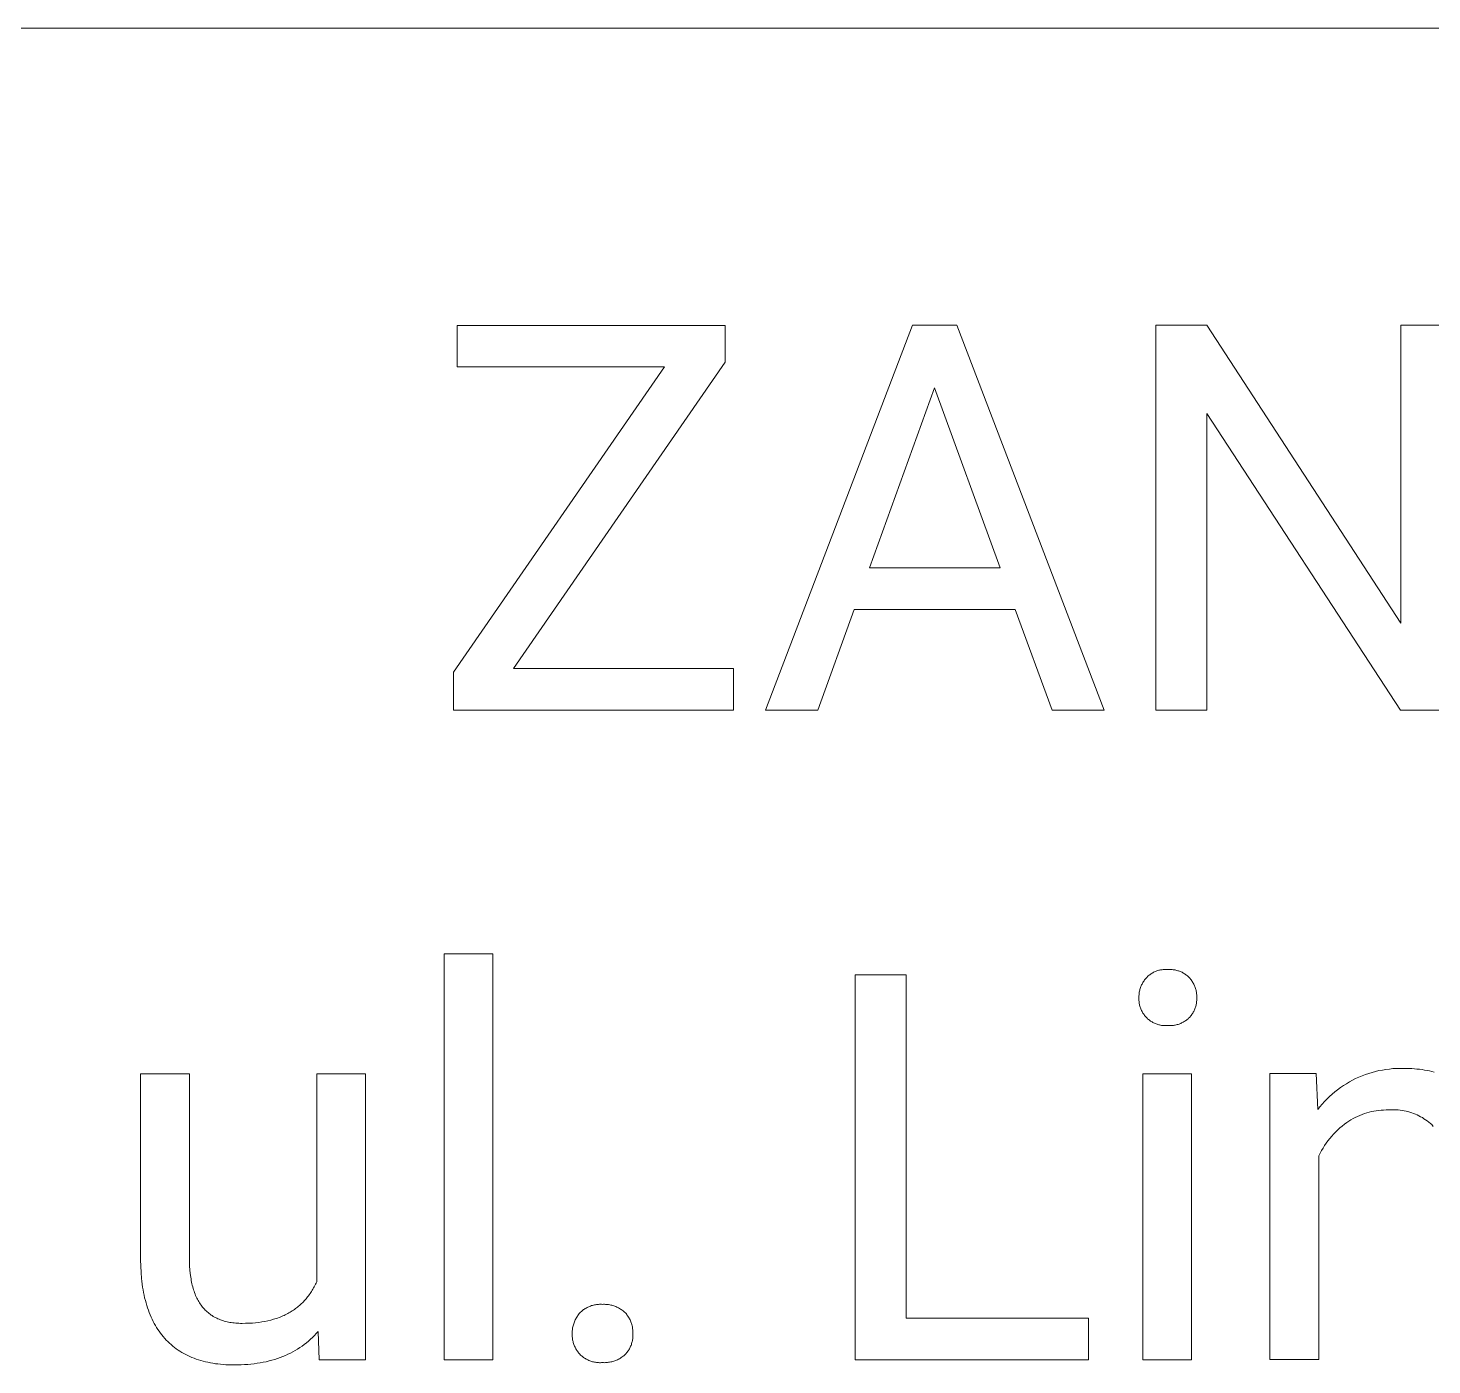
# Model space of a CAD drawing. Header units: millimetres. Extents: x 0 to 4468, y 0 to 3122.
# Drawn here: x 3046 to 3200.5, y 352.5 to 499.5 of the extents above; entities that cross this region are included whole.
import ezdxf

# ---------------------------------------------------------------- set-up
doc = ezdxf.new("R2010")
doc.units = ezdxf.units.MM
doc.header["$MEASUREMENT"] = 0
doc.layers.add('Domyślny', color=7, linetype='Continuous', true_color=0x000000)

msp = doc.modelspace()

# ---------------------------------------------------------------- linework, layer by layer
at = {"layer": 'Domyślny', "color": 18, "lineweight": 15, "true_color": 0x000000}
for p, q in [((4464.07, 499.5), (2779.7, 499.5)), ((3093.21, 462.26), (3093.21, 466.82)), ((3093.21, 466.82), (3122.7, 466.82)), ((3122.7, 466.82), (3122.7, 462.76)), ((3127.15, 424.51), (3143.31, 466.83)), ((3143.31, 466.83), (3148.19, 466.83)), ((3148.19, 466.83), (3164.38, 424.51)), ((3170.07, 424.51), (3170.07, 466.83)), ((3170.07, 466.83), (3175.68, 466.83)), ((3175.68, 466.83), (3197.05, 434.08)), ((3197.05, 434.08), (3197.05, 466.83)), ((3197.05, 466.83), (3202.6, 466.83)), ((3092.84, 428.7), (3116.02, 462.26)), ((3116.02, 462.26), (3093.21, 462.26)), ((3122.7, 462.76), (3099.43, 429.07)), ((3145.75, 459.94), (3138.58, 440.15)), ((3152.96, 440.15), (3145.75, 459.94)), ((3196.99, 424.51), (3175.68, 457.11)), ((3175.68, 457.11), (3175.68, 424.51)), ((3138.58, 440.15), (3152.96, 440.15)), ((3136.89, 435.58), (3132.91, 424.51)), ((3154.62, 435.58), (3136.89, 435.58)), ((3158.66, 424.51), (3154.62, 435.58)), ((3092.84, 424.51), (3092.84, 428.7)), ((3099.43, 429.07), (3123.64, 429.07)), ((3123.64, 429.07), (3123.64, 424.51)), ((3123.64, 424.51), (3092.84, 424.51)), ((3132.91, 424.51), (3127.15, 424.51)), ((3164.38, 424.51), (3158.66, 424.51)), ((3175.68, 424.51), (3170.07, 424.51)), ((3202.6, 424.51), (3196.99, 424.51)), ((3091.78, 353.09), (3091.78, 397.73)), ((3091.78, 397.73), (3097.16, 397.73)), ((3097.16, 397.73), (3097.16, 353.09)), ((3137.01, 353.09), (3137.01, 395.41)), ((3137.01, 395.41), (3142.62, 395.41)), ((3142.62, 395.41), (3142.62, 357.66)), ((3169.25, 395.29), (3169.33, 395.35)), ((3169.33, 395.35), (3169.41, 395.42)), ((3169.41, 395.42), (3169.49, 395.47)), ((3169.49, 395.47), (3169.58, 395.53)), ((3169.58, 395.53), (3169.66, 395.58)), ((3169.66, 395.58), (3169.75, 395.63)), ((3169.75, 395.63), (3169.84, 395.68)), ((3169.84, 395.68), (3169.93, 395.72)), ((3169.93, 395.72), (3170.02, 395.77)), ((3170.02, 395.77), (3170.11, 395.8)), ((3170.11, 395.8), (3170.2, 395.84)), ((3170.2, 395.84), (3170.3, 395.87)), ((3170.3, 395.87), (3170.4, 395.9)), ((3170.4, 395.9), (3170.49, 395.92)), ((3170.49, 395.92), (3170.59, 395.94)), ((3170.59, 395.94), (3170.69, 395.96)), ((3170.69, 395.96), (3170.79, 395.97)), ((3170.79, 395.97), (3170.89, 395.99)), ((3170.89, 395.99), (3170.99, 395.99)), ((3170.99, 395.99), (3171.09, 396)), ((3171.09, 396), (3171.19, 396)), ((3171.19, 396), (3171.29, 395.99)), ((3171.29, 395.99), (3171.39, 395.99)), ((3171.39, 395.99), (3171.49, 395.99)), ((3171.49, 395.99), (3171.59, 396)), ((3171.59, 396), (3171.69, 396)), ((3171.69, 396), (3171.79, 395.99)), ((3171.79, 395.99), (3171.89, 395.98)), ((3171.89, 395.98), (3171.99, 395.97)), ((3171.99, 395.97), (3172.09, 395.96)), ((3172.09, 395.96), (3172.19, 395.94)), ((3172.19, 395.94), (3172.29, 395.92)), ((3172.29, 395.92), (3172.39, 395.89)), ((3172.39, 395.89), (3172.49, 395.86)), ((3172.49, 395.86), (3172.59, 395.83)), ((3172.59, 395.83), (3172.68, 395.8)), ((3172.68, 395.8), (3172.77, 395.76)), ((3172.77, 395.76), (3172.87, 395.72)), ((3172.87, 395.72), (3172.96, 395.68)), ((3172.96, 395.68), (3173.05, 395.63)), ((3173.05, 395.63), (3173.14, 395.58)), ((3173.14, 395.58), (3173.22, 395.53)), ((3173.22, 395.53), (3173.31, 395.47)), ((3173.31, 395.47), (3173.39, 395.41)), ((3173.39, 395.41), (3173.47, 395.35)), ((3173.47, 395.35), (3173.55, 395.29)), ((3168.31, 393.71), (3168.33, 393.81)), ((3168.33, 393.81), (3168.36, 393.91)), ((3168.36, 393.91), (3168.4, 394.01)), ((3168.4, 394.01), (3168.43, 394.11)), ((3168.43, 394.11), (3168.47, 394.21)), ((3168.47, 394.21), (3168.52, 394.3)), ((3168.52, 394.3), (3168.56, 394.39)), ((3168.56, 394.39), (3168.61, 394.49)), ((3168.61, 394.49), (3168.66, 394.58)), ((3168.66, 394.58), (3168.72, 394.67)), ((3168.72, 394.67), (3168.78, 394.75)), ((3168.78, 394.75), (3168.84, 394.84)), ((3168.84, 394.84), (3168.9, 394.92)), ((3168.9, 394.92), (3168.97, 395)), ((3168.97, 395), (3169.04, 395.08)), ((3169.04, 395.08), (3169.11, 395.15)), ((3169.11, 395.15), (3169.18, 395.22)), ((3169.18, 395.22), (3169.25, 395.29)), ((3173.55, 395.29), (3173.62, 395.22)), ((3173.62, 395.22), (3173.7, 395.15)), ((3173.7, 395.15), (3173.77, 395.08)), ((3173.77, 395.08), (3173.84, 395)), ((3173.84, 395), (3173.91, 394.92)), ((3173.91, 394.92), (3173.97, 394.84)), ((3173.97, 394.84), (3174.03, 394.75)), ((3174.03, 394.75), (3174.09, 394.67)), ((3174.09, 394.67), (3174.14, 394.58)), ((3174.14, 394.58), (3174.2, 394.49)), ((3174.2, 394.49), (3174.25, 394.39)), ((3174.25, 394.39), (3174.29, 394.3)), ((3174.29, 394.3), (3174.33, 394.21)), ((3174.33, 394.21), (3174.37, 394.11)), ((3174.37, 394.11), (3174.41, 394.01)), ((3174.41, 394.01), (3174.44, 393.91)), ((3174.44, 393.91), (3174.47, 393.81)), ((3174.47, 393.81), (3174.5, 393.71)), ((3168.22, 393.09), (3168.23, 393.19)), ((3168.22, 392.98), (3168.22, 393.09)), ((3168.22, 392.88), (3168.22, 392.98)), ((3168.22, 392.78), (3168.22, 392.88)), ((3168.22, 392.67), (3168.22, 392.78)), ((3168.22, 392.57), (3168.22, 392.67)), ((3168.23, 392.46), (3168.22, 392.57)), ((3168.23, 393.19), (3168.24, 393.3)), ((3168.25, 392.36), (3168.23, 392.46)), ((3168.24, 393.3), (3168.25, 393.4)), ((3168.25, 393.4), (3168.26, 393.5)), ((3168.26, 392.26), (3168.25, 392.36)), ((3168.26, 393.5), (3168.28, 393.61)), ((3168.28, 392.16), (3168.26, 392.26)), ((3168.28, 393.61), (3168.31, 393.71)), ((3174.5, 393.71), (3174.52, 393.61)), ((3174.52, 393.61), (3174.54, 393.5)), ((3174.55, 392.26), (3174.53, 392.16)), ((3174.54, 393.5), (3174.56, 393.4)), ((3174.56, 392.36), (3174.55, 392.26)), ((3174.56, 393.4), (3174.57, 393.3)), ((3174.57, 392.46), (3174.56, 392.36)), ((3174.57, 393.3), (3174.58, 393.19)), ((3174.58, 392.57), (3174.57, 392.46)), ((3174.58, 393.19), (3174.59, 393.09)), ((3174.59, 392.67), (3174.58, 392.57)), ((3174.59, 393.09), (3174.59, 392.98)), ((3174.59, 392.98), (3174.59, 392.88)), ((3174.59, 392.88), (3174.59, 392.78)), ((3174.59, 392.78), (3174.59, 392.67)), ((3168.3, 392.06), (3168.28, 392.16)), ((3168.33, 391.96), (3168.3, 392.06)), ((3168.36, 391.86), (3168.33, 391.96)), ((3168.39, 391.76), (3168.36, 391.86)), ((3168.43, 391.66), (3168.39, 391.76)), ((3168.47, 391.57), (3168.43, 391.66)), ((3168.51, 391.47), (3168.47, 391.57)), ((3168.56, 391.38), (3168.51, 391.47)), ((3168.61, 391.29), (3168.56, 391.38)), ((3168.66, 391.2), (3168.61, 391.29)), ((3168.72, 391.11), (3168.66, 391.2)), ((3168.78, 391.03), (3168.72, 391.11)), ((3168.84, 390.94), (3168.78, 391.03)), ((3168.9, 390.86), (3168.84, 390.94)), ((3168.97, 390.78), (3168.9, 390.86)), ((3169.04, 390.71), (3168.97, 390.78)), ((3169.11, 390.64), (3169.04, 390.71)), ((3173.77, 390.71), (3173.69, 390.63)), ((3173.84, 390.78), (3173.77, 390.71)), ((3173.91, 390.86), (3173.84, 390.78)), ((3173.97, 390.94), (3173.91, 390.86)), ((3174.03, 391.03), (3173.97, 390.94)), ((3174.09, 391.11), (3174.03, 391.03)), ((3174.15, 391.2), (3174.09, 391.11)), ((3174.2, 391.29), (3174.15, 391.2)), ((3174.25, 391.38), (3174.2, 391.29)), ((3174.3, 391.47), (3174.25, 391.38)), ((3174.34, 391.57), (3174.3, 391.47)), ((3174.38, 391.66), (3174.34, 391.57)), ((3174.41, 391.76), (3174.38, 391.66)), ((3174.45, 391.86), (3174.41, 391.76)), ((3174.48, 391.96), (3174.45, 391.86)), ((3174.5, 392.06), (3174.48, 391.96)), ((3174.53, 392.16), (3174.5, 392.06)), ((3169.18, 390.57), (3169.11, 390.64)), ((3169.26, 390.5), (3169.18, 390.57)), ((3169.33, 390.44), (3169.26, 390.5)), ((3169.41, 390.38), (3169.33, 390.44)), ((3169.5, 390.32), (3169.41, 390.38)), ((3169.58, 390.27), (3169.5, 390.32)), ((3169.67, 390.22), (3169.58, 390.27)), ((3169.75, 390.17), (3169.67, 390.22)), ((3169.84, 390.12), (3169.75, 390.17)), ((3169.93, 390.08), (3169.84, 390.12)), ((3170.02, 390.04), (3169.93, 390.08)), ((3170.12, 390), (3170.02, 390.04)), ((3170.21, 389.97), (3170.12, 390)), ((3170.3, 389.94), (3170.21, 389.97)), ((3170.4, 389.91), (3170.3, 389.94)), ((3170.5, 389.89), (3170.4, 389.91)), ((3170.59, 389.87), (3170.5, 389.89)), ((3170.69, 389.85), (3170.59, 389.87)), ((3170.79, 389.84), (3170.69, 389.85)), ((3170.89, 389.83), (3170.79, 389.84)), ((3170.99, 389.82), (3170.89, 389.83)), ((3171.09, 389.82), (3170.99, 389.82)), ((3171.19, 389.82), (3171.09, 389.82)), ((3171.29, 389.82), (3171.19, 389.82)), ((3171.39, 389.83), (3171.29, 389.82)), ((3171.49, 389.82), (3171.39, 389.83)), ((3171.6, 389.82), (3171.49, 389.82)), ((3171.7, 389.82), (3171.6, 389.82)), ((3171.81, 389.83), (3171.7, 389.82)), ((3171.91, 389.83), (3171.81, 389.83)), ((3172.02, 389.85), (3171.91, 389.83)), ((3172.12, 389.86), (3172.02, 389.85)), ((3172.22, 389.88), (3172.12, 389.86)), ((3172.32, 389.9), (3172.22, 389.88)), ((3172.43, 389.93), (3172.32, 389.9)), ((3172.53, 389.96), (3172.43, 389.93)), ((3172.63, 389.99), (3172.53, 389.96)), ((3172.72, 390.03), (3172.63, 389.99)), ((3172.82, 390.07), (3172.72, 390.03)), ((3172.92, 390.11), (3172.82, 390.07)), ((3173.01, 390.15), (3172.92, 390.11)), ((3173.1, 390.2), (3173.01, 390.15)), ((3173.19, 390.26), (3173.1, 390.2)), ((3173.28, 390.31), (3173.19, 390.26)), ((3173.37, 390.37), (3173.28, 390.31)), ((3173.45, 390.43), (3173.37, 390.37)), ((3173.54, 390.5), (3173.45, 390.43)), ((3173.62, 390.56), (3173.54, 390.5)), ((3173.69, 390.63), (3173.62, 390.56)), ((3058.4, 364.08), (3058.4, 384.53)), ((3058.4, 384.53), (3063.77, 384.53)), ((3063.77, 384.53), (3063.77, 364.22)), ((3077.78, 361.66), (3077.78, 384.53)), ((3077.78, 384.53), (3083.16, 384.53)), ((3083.16, 384.53), (3083.16, 353.09)), ((3168.65, 353.09), (3168.65, 384.53)), ((3168.65, 384.53), (3174.02, 384.53)), ((3174.02, 384.53), (3174.02, 353.09)), ((3182.63, 353.1), (3182.63, 384.54)), ((3182.63, 384.54), (3187.72, 384.54)), ((3187.72, 384.54), (3187.9, 380.58)), ((3193.13, 384.44), (3193.5, 384.56)), ((3193.5, 384.56), (3193.87, 384.68)), ((3193.87, 384.68), (3194.24, 384.78)), ((3194.24, 384.78), (3194.62, 384.87)), ((3194.62, 384.87), (3195, 384.94)), ((3195, 384.94), (3195.38, 385)), ((3195.38, 385), (3195.77, 385.05)), ((3195.77, 385.05), (3196.15, 385.09)), ((3196.15, 385.09), (3196.54, 385.11)), ((3196.54, 385.11), (3196.93, 385.12)), ((3196.93, 385.12), (3197.31, 385.12)), ((3197.31, 385.12), (3197.62, 385.12)), ((3197.62, 385.12), (3197.93, 385.11)), ((3197.93, 385.11), (3198.23, 385.09)), ((3198.23, 385.09), (3198.52, 385.08)), ((3198.52, 385.08), (3198.81, 385.05)), ((3198.81, 385.05), (3199.1, 385.02)), ((3199.1, 385.02), (3199.38, 384.98)), ((3199.38, 384.98), (3199.65, 384.94)), ((3199.65, 384.94), (3199.92, 384.9)), ((3199.92, 384.9), (3200.19, 384.84)), ((3200.19, 384.84), (3200.45, 384.79)), ((3200.45, 384.79), (3200.71, 384.72)), ((3190.08, 382.77), (3190.39, 383)), ((3190.39, 383), (3190.71, 383.22)), ((3190.71, 383.22), (3191.04, 383.43)), ((3191.04, 383.43), (3191.37, 383.63)), ((3191.37, 383.63), (3191.71, 383.81)), ((3191.71, 383.81), (3192.06, 383.99)), ((3192.06, 383.99), (3192.41, 384.15)), ((3192.41, 384.15), (3192.77, 384.3)), ((3192.77, 384.3), (3193.13, 384.44)), ((3188.38, 381.18), (3188.64, 381.47)), ((3188.64, 381.47), (3188.91, 381.75)), ((3188.91, 381.75), (3189.19, 382.02)), ((3189.19, 382.02), (3189.48, 382.28)), ((3189.48, 382.28), (3189.77, 382.53)), ((3189.77, 382.53), (3190.08, 382.77)), ((3187.9, 380.58), (3188.14, 380.89)), ((3188.14, 380.89), (3188.38, 381.18)), ((3192.51, 379.95), (3192.27, 379.84)), ((3192.77, 380.05), (3192.51, 379.95)), ((3193.02, 380.14), (3192.77, 380.05)), ((3193.28, 380.22), (3193.02, 380.14)), ((3193.54, 380.29), (3193.28, 380.22)), ((3193.8, 380.36), (3193.54, 380.29)), ((3194.06, 380.41), (3193.8, 380.36)), ((3194.33, 380.46), (3194.06, 380.41)), ((3194.6, 380.5), (3194.33, 380.46)), ((3194.87, 380.53), (3194.6, 380.5)), ((3195.14, 380.54), (3194.87, 380.53)), ((3195.41, 380.55), (3195.14, 380.54)), ((3195.68, 380.55), (3195.41, 380.55)), ((3195.89, 380.57), (3195.68, 380.55)), ((3196.11, 380.57), (3195.89, 380.57)), ((3196.32, 380.57), (3196.11, 380.57)), ((3196.54, 380.56), (3196.32, 380.57)), ((3196.75, 380.55), (3196.54, 380.56)), ((3196.97, 380.53), (3196.75, 380.55)), ((3197.18, 380.5), (3196.97, 380.53)), ((3197.4, 380.46), (3197.18, 380.5)), ((3197.61, 380.41), (3197.4, 380.46)), ((3197.82, 380.36), (3197.61, 380.41)), ((3198.02, 380.3), (3197.82, 380.36)), ((3198.23, 380.24), (3198.02, 380.3)), ((3198.43, 380.16), (3198.23, 380.24)), ((3198.63, 380.08), (3198.43, 380.16)), ((3198.83, 380), (3198.63, 380.08)), ((3199.02, 379.9), (3198.83, 380)), ((3199.21, 379.8), (3199.02, 379.9)), ((3190.1, 378.35), (3189.87, 378.13)), ((3190.34, 378.57), (3190.1, 378.35)), ((3190.58, 378.78), (3190.34, 378.57)), ((3190.84, 378.98), (3190.58, 378.78)), ((3191.1, 379.17), (3190.84, 378.98)), ((3191.32, 379.32), (3191.1, 379.17)), ((3191.55, 379.46), (3191.32, 379.32)), ((3191.78, 379.59), (3191.55, 379.46)), ((3192.02, 379.72), (3191.78, 379.59)), ((3192.27, 379.84), (3192.02, 379.72)), ((3199.4, 379.7), (3199.21, 379.8)), ((3199.58, 379.58), (3199.4, 379.7)), ((3199.76, 379.47), (3199.58, 379.58)), ((3199.94, 379.34), (3199.76, 379.47)), ((3200.11, 379.21), (3199.94, 379.34)), ((3200.28, 379.07), (3200.11, 379.21)), ((3200.44, 378.93), (3200.28, 379.07)), ((3200.59, 378.74), (3200.44, 378.93)), ((3188.83, 376.89), (3188.65, 376.63)), ((3189.02, 377.15), (3188.83, 376.89)), ((3189.22, 377.41), (3189.02, 377.15)), ((3189.43, 377.65), (3189.22, 377.41)), ((3189.64, 377.89), (3189.43, 377.65)), ((3189.87, 378.13), (3189.64, 377.89)), ((3188.16, 375.8), (3188.02, 375.51)), ((3188.02, 375.51), (3188.02, 353.1)), ((3188.31, 376.08), (3188.16, 375.8)), ((3188.48, 376.36), (3188.31, 376.08)), ((3188.65, 376.63), (3188.48, 376.36)), ((3058.42, 363.37), (3058.4, 364.08)), ((3058.45, 362.69), (3058.42, 363.37)), ((3063.77, 364.22), (3063.78, 363.78)), ((3063.78, 363.78), (3063.8, 363.36)), ((3063.8, 363.36), (3063.83, 362.95)), ((3063.83, 362.95), (3063.87, 362.55)), ((3058.5, 362.03), (3058.45, 362.69)), ((3058.54, 361.71), (3058.5, 362.03)), ((3058.58, 361.39), (3058.54, 361.71)), ((3058.62, 361.08), (3058.58, 361.39)), ((3063.87, 362.55), (3063.92, 362.17)), ((3063.92, 362.17), (3063.95, 361.98)), ((3063.95, 361.98), (3063.98, 361.8)), ((3063.98, 361.8), (3064.02, 361.62)), ((3064.02, 361.62), (3064.05, 361.44)), ((3064.05, 361.44), (3064.09, 361.27)), ((3077.58, 361.25), (3077.64, 361.38)), ((3077.64, 361.38), (3077.71, 361.52)), ((3077.71, 361.52), (3077.78, 361.66)), ((3058.67, 360.77), (3058.62, 361.08)), ((3058.73, 360.47), (3058.67, 360.77)), ((3058.79, 360.18), (3058.73, 360.47)), ((3058.85, 359.89), (3058.79, 360.18)), ((3058.93, 359.61), (3058.85, 359.89)), ((3064.09, 361.27), (3064.14, 361.1)), ((3064.14, 361.1), (3064.19, 360.93)), ((3064.19, 360.93), (3064.24, 360.77)), ((3064.24, 360.77), (3064.29, 360.61)), ((3064.29, 360.61), (3064.34, 360.46)), ((3064.34, 360.46), (3064.4, 360.31)), ((3064.4, 360.31), (3064.46, 360.16)), ((3064.46, 360.16), (3064.53, 360.01)), ((3064.53, 360.01), (3064.59, 359.87)), ((3064.59, 359.87), (3064.66, 359.73)), ((3076.6, 359.77), (3076.69, 359.88)), ((3076.69, 359.88), (3076.78, 359.99)), ((3076.78, 359.99), (3076.87, 360.11)), ((3076.87, 360.11), (3076.96, 360.23)), ((3076.96, 360.23), (3077.04, 360.35)), ((3077.04, 360.35), (3077.12, 360.47)), ((3077.12, 360.47), (3077.2, 360.59)), ((3077.2, 360.59), (3077.28, 360.72)), ((3077.28, 360.72), (3077.36, 360.85)), ((3077.36, 360.85), (3077.43, 360.98)), ((3077.43, 360.98), (3077.51, 361.11)), ((3077.51, 361.11), (3077.58, 361.25)), ((3059, 359.33), (3058.93, 359.61)), ((3059.08, 359.06), (3059, 359.33)), ((3059.17, 358.79), (3059.08, 359.06)), ((3059.26, 358.53), (3059.17, 358.79)), ((3059.35, 358.27), (3059.26, 358.53)), ((3059.46, 358.02), (3059.35, 358.27)), ((3064.66, 359.73), (3064.74, 359.6)), ((3064.74, 359.6), (3064.81, 359.47)), ((3064.81, 359.47), (3064.89, 359.34)), ((3064.89, 359.34), (3064.97, 359.22)), ((3064.97, 359.22), (3065.05, 359.1)), ((3065.05, 359.1), (3065.14, 358.98)), ((3065.14, 358.98), (3065.23, 358.87)), ((3065.23, 358.87), (3065.32, 358.76)), ((3065.32, 358.76), (3065.42, 358.65)), ((3065.42, 358.65), (3065.52, 358.55)), ((3065.52, 358.55), (3065.62, 358.45)), ((3065.62, 358.45), (3065.72, 358.35)), ((3065.72, 358.35), (3065.83, 358.26)), ((3074.71, 358.23), (3074.84, 358.3)), ((3074.84, 358.3), (3074.97, 358.38)), ((3074.97, 358.38), (3075.09, 358.45)), ((3075.09, 358.45), (3075.21, 358.53)), ((3075.21, 358.53), (3075.33, 358.62)), ((3075.33, 358.62), (3075.45, 358.7)), ((3075.45, 358.7), (3075.56, 358.79)), ((3075.56, 358.79), (3075.67, 358.87)), ((3075.67, 358.87), (3075.78, 358.96)), ((3075.78, 358.96), (3075.89, 359.06)), ((3075.89, 359.06), (3076, 359.15)), ((3076, 359.15), (3076.1, 359.25)), ((3076.1, 359.25), (3076.21, 359.35)), ((3076.21, 359.35), (3076.31, 359.45)), ((3076.31, 359.45), (3076.41, 359.56)), ((3076.41, 359.56), (3076.5, 359.66)), ((3076.5, 359.66), (3076.6, 359.77)), ((3106.73, 358.23), (3106.81, 358.31)), ((3106.81, 358.31), (3106.89, 358.38)), ((3106.89, 358.38), (3106.97, 358.46)), ((3106.97, 358.46), (3107.05, 358.52)), ((3107.05, 358.52), (3107.14, 358.59)), ((3107.14, 358.59), (3107.23, 358.65)), ((3107.23, 358.65), (3107.32, 358.71)), ((3107.32, 358.71), (3107.42, 358.77)), ((3107.42, 358.77), (3107.51, 358.82)), ((3107.51, 358.82), (3107.61, 358.87)), ((3107.61, 358.87), (3107.71, 358.91)), ((3107.71, 358.91), (3107.81, 358.95)), ((3107.81, 358.95), (3107.91, 358.99)), ((3107.91, 358.99), (3108.02, 359.03)), ((3108.02, 359.03), (3108.12, 359.06)), ((3108.12, 359.06), (3108.23, 359.09)), ((3108.23, 359.09), (3108.33, 359.11)), ((3108.33, 359.11), (3108.44, 359.13)), ((3108.44, 359.13), (3108.55, 359.15)), ((3108.55, 359.15), (3108.65, 359.16)), ((3108.65, 359.16), (3108.76, 359.17)), ((3108.76, 359.17), (3108.87, 359.18)), ((3108.87, 359.18), (3108.98, 359.18)), ((3108.98, 359.18), (3109.09, 359.18)), ((3109.09, 359.18), (3109.2, 359.17)), ((3109.2, 359.17), (3109.31, 359.18)), ((3109.31, 359.18), (3109.43, 359.18)), ((3109.43, 359.18), (3109.55, 359.17)), ((3109.55, 359.17), (3109.66, 359.17)), ((3109.66, 359.17), (3109.78, 359.16)), ((3109.78, 359.16), (3109.89, 359.14)), ((3109.89, 359.14), (3110.01, 359.12)), ((3110.01, 359.12), (3110.12, 359.1)), ((3110.12, 359.1), (3110.23, 359.07)), ((3110.23, 359.07), (3110.34, 359.04)), ((3110.34, 359.04), (3110.45, 359.01)), ((3110.45, 359.01), (3110.56, 358.97)), ((3110.56, 358.97), (3110.67, 358.93)), ((3110.67, 358.93), (3110.78, 358.88)), ((3110.78, 358.88), (3110.88, 358.83)), ((3110.88, 358.83), (3110.98, 358.78)), ((3110.98, 358.78), (3111.09, 358.72)), ((3111.09, 358.72), (3111.18, 358.66)), ((3111.18, 358.66), (3111.28, 358.6)), ((3111.28, 358.6), (3111.38, 358.53)), ((3111.38, 358.53), (3111.47, 358.46)), ((3111.47, 358.46), (3111.56, 358.39)), ((3111.56, 358.39), (3111.64, 358.31)), ((3111.64, 358.31), (3111.73, 358.23)), ((3059.56, 357.77), (3059.46, 358.02)), ((3059.67, 357.53), (3059.56, 357.77)), ((3059.79, 357.3), (3059.67, 357.53)), ((3059.91, 357.07), (3059.79, 357.3)), ((3060.04, 356.84), (3059.91, 357.07)), ((3060.17, 356.63), (3060.04, 356.84)), ((3065.83, 358.26), (3065.94, 358.17)), ((3065.94, 358.17), (3066.05, 358.09)), ((3066.05, 358.09), (3066.16, 358)), ((3066.16, 358), (3066.28, 357.93)), ((3066.28, 357.93), (3066.4, 357.85)), ((3066.4, 357.85), (3066.52, 357.78)), ((3066.52, 357.78), (3066.65, 357.71)), ((3066.65, 357.71), (3066.78, 357.65)), ((3066.78, 357.65), (3066.91, 357.59)), ((3066.91, 357.59), (3067.04, 357.53)), ((3067.04, 357.53), (3067.18, 357.47)), ((3067.18, 357.47), (3067.32, 357.42)), ((3067.32, 357.42), (3067.46, 357.38)), ((3067.46, 357.38), (3067.61, 357.33)), ((3067.61, 357.33), (3067.76, 357.29)), ((3067.76, 357.29), (3067.91, 357.26)), ((3067.91, 357.26), (3068.06, 357.22)), ((3068.06, 357.22), (3068.22, 357.19)), ((3068.22, 357.19), (3068.38, 357.17)), ((3068.38, 357.17), (3068.54, 357.14)), ((3068.54, 357.14), (3068.71, 357.13)), ((3068.71, 357.13), (3068.88, 357.11)), ((3068.88, 357.11), (3069.05, 357.1)), ((3069.05, 357.1), (3069.22, 357.09)), ((3069.22, 357.09), (3069.4, 357.08)), ((3069.4, 357.08), (3069.58, 357.08)), ((3069.58, 357.08), (3069.96, 357.09)), ((3069.96, 357.09), (3070.33, 357.1)), ((3070.33, 357.1), (3070.7, 357.12)), ((3070.7, 357.12), (3071.06, 357.15)), ((3071.06, 357.15), (3071.41, 357.19)), ((3071.41, 357.19), (3071.75, 357.24)), ((3071.75, 357.24), (3072.08, 357.3)), ((3072.08, 357.3), (3072.41, 357.37)), ((3072.41, 357.37), (3072.72, 357.45)), ((3072.72, 357.45), (3073.03, 357.53)), ((3073.03, 357.53), (3073.33, 357.62)), ((3073.33, 357.62), (3073.48, 357.67)), ((3073.48, 357.67), (3073.63, 357.73)), ((3073.63, 357.73), (3073.77, 357.78)), ((3073.77, 357.78), (3073.91, 357.84)), ((3073.91, 357.84), (3074.05, 357.9)), ((3074.05, 357.9), (3074.19, 357.96)), ((3074.19, 357.96), (3074.32, 358.02)), ((3074.32, 358.02), (3074.45, 358.09)), ((3074.45, 358.09), (3074.59, 358.16)), ((3074.59, 358.16), (3074.71, 358.23)), ((3105.96, 356.71), (3105.98, 356.82)), ((3105.98, 356.82), (3106.01, 356.93)), ((3106.01, 356.93), (3106.05, 357.04)), ((3106.05, 357.04), (3106.09, 357.15)), ((3106.09, 357.15), (3106.13, 357.26)), ((3106.13, 357.26), (3106.17, 357.37)), ((3106.17, 357.37), (3106.22, 357.47)), ((3106.22, 357.47), (3106.27, 357.57)), ((3106.27, 357.57), (3106.33, 357.67)), ((3106.33, 357.67), (3106.39, 357.77)), ((3106.39, 357.77), (3106.45, 357.87)), ((3106.45, 357.87), (3106.51, 357.96)), ((3106.51, 357.96), (3106.58, 358.06)), ((3106.58, 358.06), (3106.65, 358.15)), ((3106.65, 358.15), (3106.73, 358.23)), ((3111.73, 358.23), (3111.8, 358.15)), ((3111.8, 358.15), (3111.88, 358.06)), ((3111.88, 358.06), (3111.94, 357.96)), ((3111.94, 357.96), (3112.01, 357.87)), ((3112.01, 357.87), (3112.07, 357.77)), ((3112.07, 357.77), (3112.13, 357.67)), ((3112.13, 357.67), (3112.19, 357.57)), ((3112.19, 357.57), (3112.24, 357.47)), ((3112.24, 357.47), (3112.29, 357.37)), ((3112.29, 357.37), (3112.33, 357.26)), ((3112.33, 357.26), (3112.37, 357.15)), ((3112.37, 357.15), (3112.41, 357.05)), ((3112.41, 357.05), (3112.44, 356.94)), ((3112.44, 356.94), (3112.47, 356.82)), ((3112.47, 356.82), (3112.5, 356.71)), ((3142.62, 357.66), (3162.67, 357.66)), ((3162.67, 357.66), (3162.67, 353.09)), ((3060.31, 356.41), (3060.17, 356.63)), ((3060.45, 356.21), (3060.31, 356.41)), ((3060.6, 356), (3060.45, 356.21)), ((3060.75, 355.81), (3060.6, 356)), ((3060.9, 355.62), (3060.75, 355.81)), ((3061.07, 355.43), (3060.9, 355.62)), ((3061.23, 355.25), (3061.07, 355.43)), ((3061.4, 355.08), (3061.23, 355.25)), ((3077.09, 355.34), (3076.87, 355.14)), ((3077.31, 355.54), (3077.09, 355.34)), ((3077.52, 355.76), (3077.31, 355.54)), ((3077.72, 355.98), (3077.52, 355.76)), ((3077.92, 356.2), (3077.72, 355.98)), ((3078.04, 353.09), (3077.92, 356.2)), ((3105.88, 356.14), (3105.89, 356.26)), ((3105.88, 356.03), (3105.88, 356.14)), ((3105.88, 355.91), (3105.88, 356.03)), ((3105.88, 355.81), (3105.88, 355.91)), ((3105.88, 355.7), (3105.88, 355.81)), ((3105.89, 355.59), (3105.88, 355.7)), ((3105.89, 356.26), (3105.9, 356.37)), ((3105.9, 355.49), (3105.89, 355.59)), ((3105.9, 356.37), (3105.92, 356.49)), ((3105.91, 355.38), (3105.9, 355.49)), ((3105.93, 355.28), (3105.91, 355.38)), ((3105.92, 356.49), (3105.93, 356.6)), ((3105.93, 356.6), (3105.96, 356.71)), ((3105.95, 355.17), (3105.93, 355.28)), ((3112.5, 356.71), (3112.52, 356.6)), ((3112.52, 355.28), (3112.5, 355.17)), ((3112.52, 356.6), (3112.53, 356.49)), ((3112.54, 355.38), (3112.52, 355.28)), ((3112.53, 356.49), (3112.55, 356.37)), ((3112.55, 355.49), (3112.54, 355.38)), ((3112.55, 356.37), (3112.56, 356.26)), ((3112.56, 355.59), (3112.55, 355.49)), ((3112.56, 356.26), (3112.56, 356.14)), ((3112.56, 356.14), (3112.56, 356.03)), ((3112.56, 356.03), (3112.56, 355.91)), ((3112.56, 355.91), (3112.56, 355.81)), ((3112.56, 355.81), (3112.56, 355.7)), ((3112.56, 355.7), (3112.56, 355.59)), ((3061.58, 354.91), (3061.4, 355.08)), ((3061.76, 354.75), (3061.58, 354.91)), ((3061.94, 354.59), (3061.76, 354.75)), ((3062.13, 354.44), (3061.94, 354.59)), ((3062.33, 354.29), (3062.13, 354.44)), ((3062.52, 354.15), (3062.33, 354.29)), ((3062.73, 354.02), (3062.52, 354.15)), ((3062.94, 353.89), (3062.73, 354.02)), ((3063.15, 353.77), (3062.94, 353.89)), ((3063.37, 353.65), (3063.15, 353.77)), ((3063.59, 353.54), (3063.37, 353.65)), ((3074.61, 353.68), (3074.34, 353.55)), ((3074.89, 353.81), (3074.61, 353.68)), ((3075.16, 353.95), (3074.89, 353.81)), ((3075.42, 354.1), (3075.16, 353.95)), ((3075.67, 354.25), (3075.42, 354.1)), ((3075.92, 354.42), (3075.67, 354.25)), ((3076.17, 354.59), (3075.92, 354.42)), ((3076.41, 354.76), (3076.17, 354.59)), ((3076.64, 354.95), (3076.41, 354.76)), ((3076.87, 355.14), (3076.64, 354.95)), ((3105.98, 355.07), (3105.95, 355.17)), ((3106, 354.97), (3105.98, 355.07)), ((3106.03, 354.86), (3106, 354.97)), ((3106.07, 354.76), (3106.03, 354.86)), ((3106.11, 354.66), (3106.07, 354.76)), ((3106.15, 354.57), (3106.11, 354.66)), ((3106.19, 354.47), (3106.15, 354.57)), ((3106.24, 354.37), (3106.19, 354.47)), ((3106.29, 354.28), (3106.24, 354.37)), ((3106.34, 354.19), (3106.29, 354.28)), ((3106.4, 354.1), (3106.34, 354.19)), ((3106.46, 354.01), (3106.4, 354.1)), ((3106.52, 353.92), (3106.46, 354.01)), ((3106.59, 353.84), (3106.52, 353.92)), ((3106.66, 353.76), (3106.59, 353.84)), ((3106.73, 353.68), (3106.66, 353.76)), ((3106.81, 353.6), (3106.73, 353.68)), ((3111.73, 353.68), (3111.64, 353.6)), ((3111.8, 353.76), (3111.73, 353.68)), ((3111.87, 353.84), (3111.8, 353.76)), ((3111.93, 353.92), (3111.87, 353.84)), ((3112, 354.01), (3111.93, 353.92)), ((3112.06, 354.1), (3112, 354.01)), ((3112.11, 354.19), (3112.06, 354.1)), ((3112.17, 354.28), (3112.11, 354.19)), ((3112.22, 354.37), (3112.17, 354.28)), ((3112.26, 354.47), (3112.22, 354.37)), ((3112.31, 354.57), (3112.26, 354.47)), ((3112.35, 354.66), (3112.31, 354.57)), ((3112.39, 354.76), (3112.35, 354.66)), ((3112.42, 354.86), (3112.39, 354.76)), ((3112.45, 354.97), (3112.42, 354.86)), ((3112.48, 355.07), (3112.45, 354.97)), ((3112.5, 355.17), (3112.48, 355.07)), ((3063.82, 353.43), (3063.59, 353.54)), ((3064.05, 353.34), (3063.82, 353.43)), ((3064.29, 353.24), (3064.05, 353.34)), ((3064.53, 353.15), (3064.29, 353.24)), ((3064.78, 353.07), (3064.53, 353.15)), ((3065.03, 352.99), (3064.78, 353.07)), ((3065.28, 352.92), (3065.03, 352.99)), ((3065.54, 352.86), (3065.28, 352.92)), ((3065.81, 352.8), (3065.54, 352.86)), ((3066.08, 352.74), (3065.81, 352.8)), ((3066.35, 352.7), (3066.08, 352.74)), ((3066.63, 352.65), (3066.35, 352.7)), ((3066.91, 352.62), (3066.63, 352.65)), ((3067.2, 352.58), (3066.91, 352.62)), ((3067.5, 352.56), (3067.2, 352.58)), ((3067.79, 352.54), (3067.5, 352.56)), ((3068.1, 352.53), (3067.79, 352.54)), ((3068.4, 352.52), (3068.1, 352.53)), ((3068.71, 352.51), (3068.4, 352.52)), ((3069.09, 352.52), (3068.71, 352.51)), ((3069.46, 352.53), (3069.09, 352.52)), ((3069.83, 352.55), (3069.46, 352.53)), ((3070.19, 352.57), (3069.83, 352.55)), ((3070.54, 352.6), (3070.19, 352.57)), ((3070.89, 352.64), (3070.54, 352.6)), ((3071.23, 352.69), (3070.89, 352.64)), ((3071.57, 352.74), (3071.23, 352.69)), ((3071.9, 352.8), (3071.57, 352.74)), ((3072.22, 352.87), (3071.9, 352.8)), ((3072.54, 352.95), (3072.22, 352.87)), ((3072.85, 353.03), (3072.54, 352.95)), ((3073.16, 353.12), (3072.85, 353.03)), ((3073.46, 353.22), (3073.16, 353.12)), ((3073.76, 353.32), (3073.46, 353.22)), ((3074.05, 353.43), (3073.76, 353.32)), ((3074.34, 353.55), (3074.05, 353.43)), ((3083.16, 353.09), (3078.04, 353.09)), ((3097.16, 353.09), (3091.78, 353.09)), ((3106.89, 353.53), (3106.81, 353.6)), ((3106.97, 353.46), (3106.89, 353.53)), ((3107.06, 353.4), (3106.97, 353.46)), ((3107.14, 353.33), (3107.06, 353.4)), ((3107.23, 353.27), (3107.14, 353.33)), ((3107.33, 353.21), (3107.23, 353.27)), ((3107.42, 353.16), (3107.33, 353.21)), ((3107.52, 353.11), (3107.42, 353.16)), ((3107.61, 353.06), (3107.52, 353.11)), ((3107.71, 353.01), (3107.61, 353.06)), ((3107.81, 352.97), (3107.71, 353.01)), ((3107.92, 352.94), (3107.81, 352.97)), ((3108.02, 352.9), (3107.92, 352.94)), ((3108.12, 352.87), (3108.02, 352.9)), ((3108.23, 352.85), (3108.12, 352.87)), ((3108.33, 352.82), (3108.23, 352.85)), ((3108.44, 352.8), (3108.33, 352.82)), ((3108.55, 352.79), (3108.44, 352.8)), ((3108.66, 352.78), (3108.55, 352.79)), ((3108.77, 352.77), (3108.66, 352.78)), ((3108.87, 352.76), (3108.77, 352.77)), ((3108.98, 352.76), (3108.87, 352.76)), ((3109.09, 352.77), (3108.98, 352.76)), ((3109.2, 352.77), (3109.09, 352.77)), ((3109.31, 352.77), (3109.2, 352.77)), ((3109.43, 352.76), (3109.31, 352.77)), ((3109.54, 352.77), (3109.43, 352.76)), ((3109.66, 352.77), (3109.54, 352.77)), ((3109.77, 352.78), (3109.66, 352.77)), ((3109.89, 352.8), (3109.77, 352.78)), ((3110, 352.81), (3109.89, 352.8)), ((3110.12, 352.84), (3110, 352.81)), ((3110.23, 352.86), (3110.12, 352.84)), ((3110.34, 352.89), (3110.23, 352.86)), ((3110.45, 352.92), (3110.34, 352.89)), ((3110.56, 352.96), (3110.45, 352.92)), ((3110.67, 353), (3110.56, 352.96)), ((3110.77, 353.05), (3110.67, 353)), ((3110.88, 353.09), (3110.77, 353.05)), ((3110.98, 353.15), (3110.88, 353.09)), ((3111.08, 353.2), (3110.98, 353.15)), ((3111.18, 353.26), (3111.08, 353.2)), ((3111.28, 353.32), (3111.18, 353.26)), ((3111.37, 353.39), (3111.28, 353.32)), ((3111.47, 353.46), (3111.37, 353.39)), ((3111.56, 353.53), (3111.47, 353.46)), ((3111.64, 353.6), (3111.56, 353.53)), ((3162.67, 353.09), (3137.01, 353.09)), ((3174.02, 353.09), (3168.65, 353.09)), ((3188.02, 353.1), (3182.63, 353.1))]:
    msp.add_line(p, q, dxfattribs=at)

doc.saveas('drawing.dxf')
